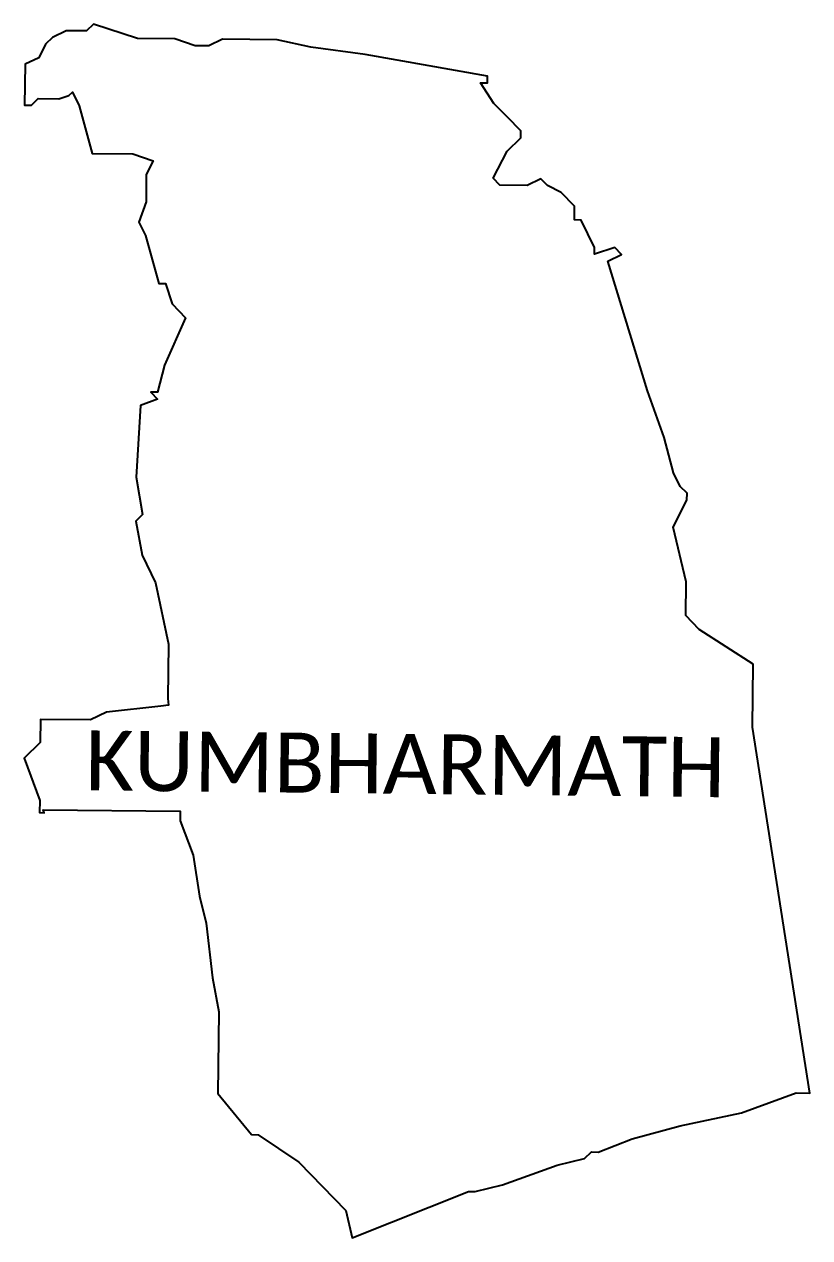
# Model space of a CAD drawing. Header units: metres. Extents: x 334602 to 339381, y 1773729 to 1776142.
# Drawn here: x 337960 to 339381, y 1773946 to 1776142 of the extents above; entities that cross this region are included whole.
import ezdxf

# ---------------------------------------------------------------- set-up
doc = ezdxf.new("R2010")
doc.units = ezdxf.units.M
doc.layers.add('VILLAGE BOUNDRY', color=10, linetype='Continuous')
doc.layers.add('VILLAGE NAME', color=250, linetype='Continuous')

msp = doc.modelspace()

# ---------------------------------------------------------------- linework, layer by layer
at = {"layer": 'VILLAGE BOUNDRY'}
msp.add_lwpolyline([(339146.5, 1775306.2), (339134.5, 1775330.9), (339117.6, 1775394.4), (339086.9, 1775479.2), (339015.6, 1775713.8), (339040.3, 1775725.8), (339028.1, 1775738.3), (338991.1, 1775726.4), (338991.2, 1775738.7), (338967.1, 1775788.2), (338954.8, 1775788.3), (338955.1, 1775813), (338930.8, 1775837.8), (338906.3, 1775850.4), (338894.1, 1775862.8), (338869.4, 1775850.8), (338820.1, 1775851.3), (338807.9, 1775863.8), (338833.1, 1775912.8), (338858, 1775937.1), (338858.1, 1775949.4), (338833.8, 1775974.3), (338809.4, 1775999.2), (338785.2, 1776036.3), (338797.5, 1776036.2), (338797.7, 1776048.5), (338576.5, 1776087.9), (338478.2, 1776101.2), (338416.8, 1776114.2), (338318.4, 1776115.3), (338293.6, 1776103.3), (338269, 1776103.5), (338232.2, 1776116.2), (338164.5, 1776117), (338084.8, 1776142.5), (338072.3, 1776130.3), (338035.4, 1776130.7), (338010.7, 1776118.6), (337998.2, 1776106.5), (337985.7, 1776082), (337960.9, 1776070), (337960.1, 1775996.1), (337972.4, 1775996), (337984.9, 1776008.2), (338021.8, 1776007.8), (338040.3, 1776013.7), (338046.5, 1776019.8), (338058.6, 1775995.1), (338082.2, 1775908.6), (338156.1, 1775907.8), (338192.9, 1775895.1), (338180.3, 1775870.6), (338179.8, 1775821.4), (338167, 1775784.6), (338179.1, 1775759.9), (338202.8, 1775673.4), (338215.1, 1775673.3), (338227, 1775636.3), (338251.3, 1775611.4), (338213.5, 1775525.6), (338200.6, 1775476.5), (338188.3, 1775476.7), (338200.5, 1775464.2), (338169.9, 1775452.4), (338162.1, 1775322.7), (338173.6, 1775255.3), (338161.1, 1775243.1), (338172.8, 1775181.4), (338196.9, 1775131.9), (338220.2, 1775020.9), (338219.2, 1774922.4), (338220.5, 1774910.3), (338206.7, 1774908.7), (338108.3, 1774897.5), (338079.3, 1774883.4), (337989, 1774884.4), (337988.5, 1774842.9), (337959.5, 1774814.5), (337987.4, 1774737.6), (337987.1, 1774715.7), (337995.4, 1774715.6), (337993.5, 1774720.9), (338241.6, 1774718.2), (338241.4, 1774700.6), (338265.3, 1774638.8), (338276.8, 1774564.8), (338288.6, 1774515.5), (338299.8, 1774416.9), (338311.4, 1774355.2), (338309.8, 1774207.5), (338370.6, 1774133), (338382.9, 1774132.9), (338419.5, 1774107.8), (338456.2, 1774082.9), (338541.4, 1773995.6), (338553.1, 1773946.4), (338763.3, 1774030.2), (338775.6, 1774030.1), (338825, 1774041.9), (338923.8, 1774077.7), (338973.2, 1774089.5), (338985.6, 1774101.7), (338998, 1774101.5), (339059.7, 1774125.5), (339146.2, 1774149.2), (339257.2, 1774172.6), (339356.1, 1774208.4), (339380.7, 1774208.2), (339277.2, 1774870.3), (339278.4, 1774984.7), (339180.6, 1775047.3), (339156.3, 1775072.2), (339156.9, 1775133.7), (339133.4, 1775232.5), (339158.5, 1775281.4), (339158.7, 1775293.7)], close=True, dxfattribs=at)

# ---------------------------------------------------------------- texts
at = {"layer": 'VILLAGE NAME', "insert": (338070.9, 1774864.6), "char_height": 108.471, "attachment_point": 1, "rotation": 359.3742}
msp.add_mtext_dynamic_manual_height_columns('{\\fCalibri|b0|i0|c0|p34;KUMBHARMATH}', width=1070.371, gutter_width=542.4, heights=[0], dxfattribs=at)

doc.saveas('drawing.dxf')
